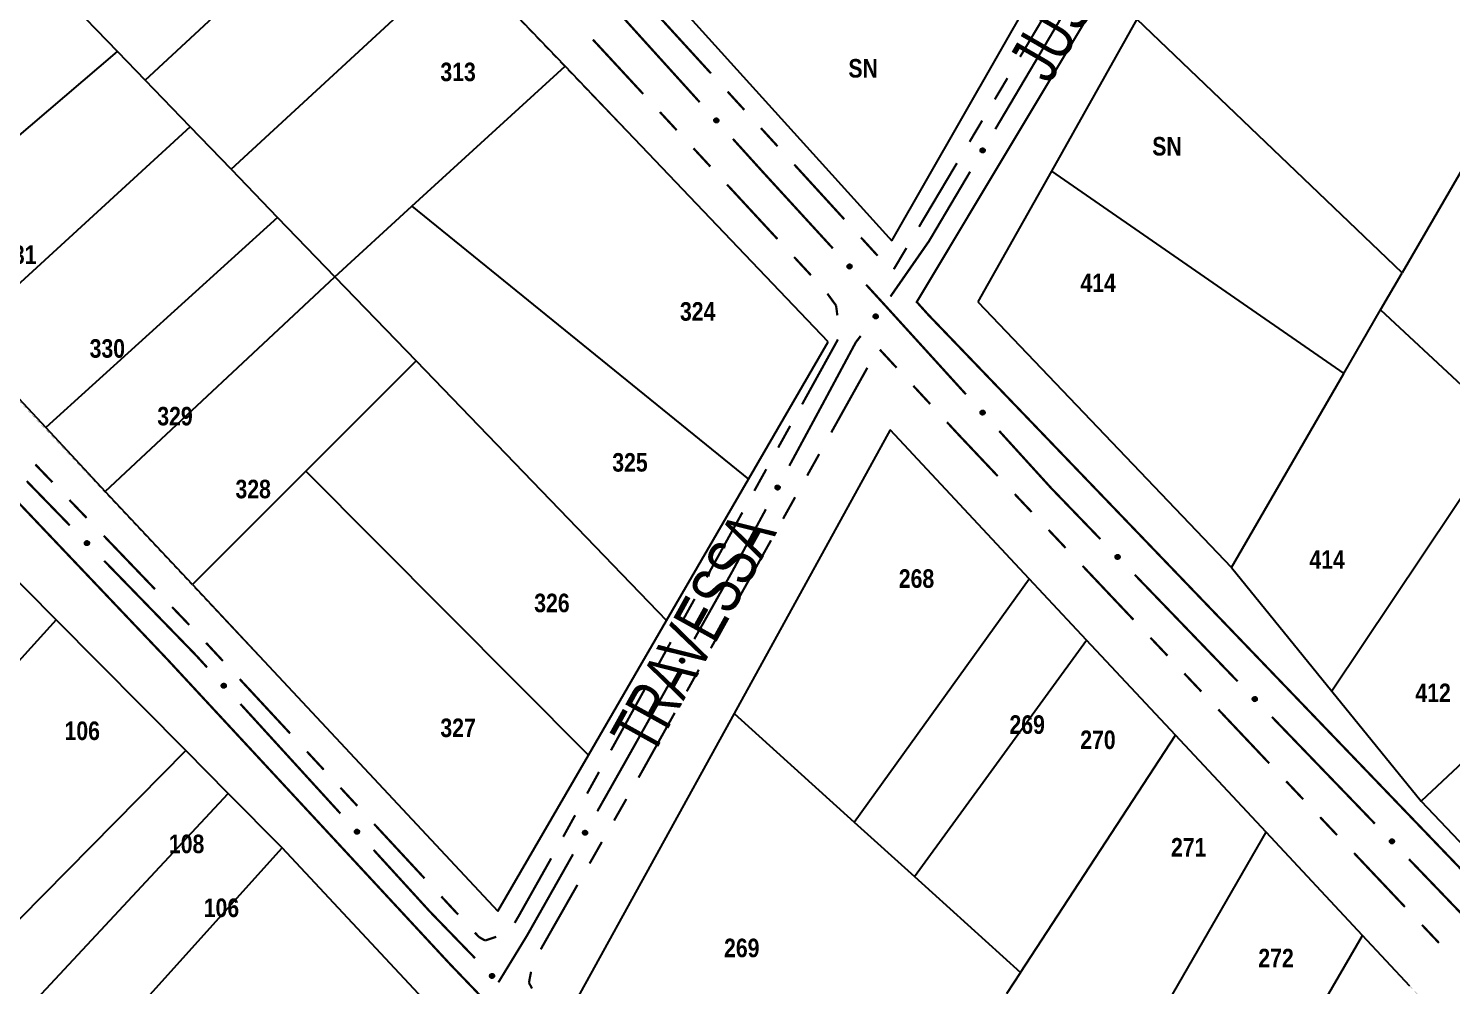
# Model space of a CAD drawing. Extents: x 201549 to 203722, y 4857623 to 4859778.
# Drawn here: x 202361.1 to 202476.3, y 4858982.4 to 4859059.8 of the extents above; entities that cross this region are included whole.
import ezdxf
from ezdxf.enums import TextEntityAlignment as Align

# ---------------------------------------------------------------- set-up
doc = ezdxf.new("R2010")
doc.units = 0
doc.header["$LTSCALE"] = 1.5
doc.header["$MEASUREMENT"] = 0
for name, color, linetype in [('CD-MALHA-LOTES', 40, 'CONTINUOUS'), ('RU-QUADRAS', 6, 'CONTINUOUS'), ('SV-EIXO-RUA-N-PAV', 6, 'CONTINUOUS'), ('SV-RUA-NAO-PAV-S-GUIA-C-GUIA', 7, 'CONTINUOUS'), ('SV-TXT-RUA-N-PAV-S-GUIA-C-GUIA', 7, 'CONTINUOUS'), ('Th_NmrPort', 1, 'CONTINUOUS')]:
    doc.layers.add(name, color=color, linetype=linetype)
doc.styles.add('ARIAL', font='ARIAL.TTF')
doc.styles.get("Standard").update_dxf_attribs({"font": 'swisscbo.ttf'})

msp = doc.modelspace()

# ---------------------------------------------------------------- linework, layer by layer
at = {"layer": 'CD-MALHA-LOTES', "linetype": 'Continuous'}
for p, q in [((202370.52, 4859055.65), (202389.11, 4859072.9)), ((202407.82, 4859068.25), (202430.97, 4859042.65)), ((202377.48, 4859048.44), (202396.09, 4859065.59)), ((202404.52, 4859056.77), (202396.09, 4859065.59)), ((202430.97, 4859042.65), (202444.06, 4859065.48)), ((202363.54, 4859062.88), (202368.28, 4859057.96)), ((202450.83, 4859060.59), (202443.9, 4859048.28)), ((202472.3, 4859040.05), (202450.83, 4859060.59)), ((202483.6, 4859059.55), (202472.3, 4859040.05)), ((202349.23, 4859041.7), (202368.28, 4859057.96)), ((202368.28, 4859057.96), (202370.52, 4859055.65)), ((202392.13, 4859045.44), (202404.52, 4859056.77)), ((202425.84, 4859034.45), (202404.52, 4859056.77)), ((202374.17, 4859051.86), (202370.52, 4859055.65)), ((202374.17, 4859051.86), (202355.62, 4859034.86)), ((202377.48, 4859048.44), (202374.17, 4859051.86)), ((202377.48, 4859048.44), (202381.25, 4859044.54)), ((202443.9, 4859048.28), (202437.96, 4859037.71)), ((202443.9, 4859048.28), (202467.59, 4859031.91)), ((202381.25, 4859044.54), (202362.48, 4859027.53)), ((202381.25, 4859044.54), (202385.89, 4859039.73)), ((202385.89, 4859039.73), (202392.13, 4859045.44)), ((202392.13, 4859045.44), (202419.39, 4859023.34)), ((202470.56, 4859037.05), (202472.3, 4859040.05)), ((202367.3, 4859022.36), (202385.89, 4859039.73)), ((202385.89, 4859039.73), (202392.46, 4859032.92)), ((202437.96, 4859037.71), (202458.48, 4859016.19)), ((202467.59, 4859031.91), (202470.56, 4859037.05)), ((202470.56, 4859037.05), (202477.1, 4859030.95)), ((202355.62, 4859034.86), (202362.48, 4859027.53)), ((202419.39, 4859023.34), (202425.84, 4859034.45)), ((202392.46, 4859032.92), (202383.53, 4859024)), ((202392.46, 4859032.92), (202412.75, 4859011.9)), ((202458.48, 4859016.19), (202467.59, 4859031.91)), ((202362.48, 4859027.53), (202367.3, 4859022.36)), ((202430.84, 4859027.34), (202418.21, 4859004.38)), ((202442.11, 4859015.28), (202430.84, 4859027.34)), ((202480.84, 4859027.47), (202466.62, 4859006.17)), ((202348.92, 4859026.47), (202363.32, 4859011.95)), ((202383.53, 4859024), (202374.35, 4859014.82)), ((202406.43, 4859001.01), (202383.53, 4859024)), ((202412.75, 4859011.9), (202419.39, 4859023.34)), ((202374.35, 4859014.82), (202367.3, 4859022.36)), ((202458.48, 4859016.19), (202466.62, 4859006.17)), ((202493.73, 4859016.03), (202473.85, 4858997.27)), ((202374.35, 4859014.82), (202399.09, 4858988.36)), ((202427.93, 4858995.59), (202442.11, 4859015.28)), ((202446.74, 4859010.32), (202442.11, 4859015.28)), ((202363.32, 4859011.95), (202345.77, 4858992.62)), ((202373.81, 4859001.37), (202363.32, 4859011.95)), ((202406.43, 4859001.01), (202412.75, 4859011.9)), ((202432.82, 4858991.17), (202446.74, 4859010.32)), ((202453.95, 4859002.61), (202446.74, 4859010.32)), ((202466.62, 4859006.17), (202473.85, 4858997.27)), ((202418.21, 4859004.38), (202405.42, 4858981.16)), ((202418.21, 4859004.38), (202427.93, 4858995.59)), ((202441.4, 4858983.41), (202453.95, 4859002.61)), ((202461.29, 4858994.76), (202453.95, 4859002.61)), ((202373.81, 4859001.37), (202355.13, 4858982.44)), ((202377.26, 4858997.89), (202373.81, 4859001.37)), ((202399.09, 4858988.36), (202406.43, 4859001.01)), ((202358.96, 4858978.28), (202377.26, 4858997.89)), ((202381.61, 4858993.5), (202377.26, 4858997.89)), ((202473.85, 4858997.27), (202483.57, 4858986.99)), ((202427.93, 4858995.59), (202432.82, 4858991.17)), ((202449.57, 4858974.45), (202461.29, 4858994.76)), ((202469.09, 4858986.41), (202461.29, 4858994.76)), ((202363.47, 4858973.37), (202381.61, 4858993.5)), ((202393.04, 4858981.28), (202381.61, 4858993.5)), ((202432.82, 4858991.17), (202441.4, 4858983.41)), ((202458.22, 4858967.72), (202469.09, 4858986.41)), ((202472.93, 4858982.3), (202469.09, 4858986.41)), ((202441.4, 4858983.41), (202440.27, 4858981.68))]:
    msp.add_line(p, q, dxfattribs=at)
at = {"layer": 'RU-QUADRAS', "linetype": 'Continuous'}
for points in [[(202265.91, 4859218.13, 0.01, 0.01, 0), (202292.39, 4859262.27, 0.01, 0.01, 0), (202369.63, 4859180.15, 0.01, 0.01, 0), (202385.56, 4859161.94, 0.01, 0.01, 0.0060006504), (202456.87, 4859087.81, 0.01, 0.01, 0), (202430.97, 4859042.65, 0.01, 0.01, 0), (202353.28, 4859128.37, 0.01, 0.01, -0.0065186027)], [(202235.76, 4859163.26, 0.01, 0.01, 0), (202262.39, 4859206.94, 0.01, 0.01, 0.0046157096), (202425.84, 4859034.45, 0.01, 0.01, 0), (202399.09, 4858988.36, 0.01, 0.01, -0.0031617003), (202288.74, 4859106.89, 0.01, 0.01, 0)], [(202203.9, 4859110.57, 0.01, 0.01, 0), (202227.97, 4859155.4, 0.01, 0.01, 0), (202314.16, 4859063.99, 0.01, 0.01, 0), (202315.31, 4859065.1, 0.01, 0.01, 0), (202340.93, 4859035.3, 0.01, 0.01, 0), (202348.92, 4859026.47, 0.01, 0.01, 0), (202381.61, 4858993.5, 0.01, 0.01, 0), (202398.87, 4858975.05, 0.01, 0.01, 0.0176012615), (202366.79, 4858936.78, 0.01, 0.01, 0), (202318.59, 4858987.26, 0.01, 0.01, 0), (202273.34, 4859033.15, 0.01, 0.01, 0), (202275.98, 4859036.07, 0.01, 0.01, 0)], [(202468.8, 4859092.61, 0.01, 0.01, 0), (202500.11, 4859143.6, 0.01, 0.01, 0), (202600.33, 4859038.63, 0.01, 0.01, 0.0105492259), (202647.28, 4858987.91, 0.01, 0.01, 0), (202662.7, 4858970.25, 0.01, 0.01, 0), (202632.19, 4858914.85, 0.01, 0.01, 0.0042954678)], [(202437.96, 4859037.71, 0.01, 0.01, 0), (202462.67, 4859081.64, 0.01, 0.01, -0.0032017809), (202565.73, 4858971.96, 0.01, 0.01, 0), (202613.08, 4858922.42, 0.01, 0.01, 0), (202627.11, 4858907.06, 0.01, 0.01, 0), (202601.55, 4858862.13, 0.01, 0.01, 0), (202548.81, 4858918.26, 0.01, 0.01, 0), (202532.09, 4858937.1, 0.01, 0.01, -0.0181914684), (202505.27, 4858964.09, 0.01, 0.01, 0), (202473.85, 4858997.27, 0.01, 0.01, 0), (202458.48, 4859016.19, 0.01, 0.01, 0)], [(202405.42, 4858981.16, 0.01, 0.01, 0), (202430.84, 4859027.34, 0.01, 0.01, 0), (202476.98, 4858977.97, 0.01, 0.01, 0), (202596.42, 4858852.26, 0.01, 0.01, -0.0157830167), (202569.9, 4858806.68, 0.01, 0.01, 0), (202551.82, 4858826.86, 0.01, 0.01, -0.0050676156), (202474.07, 4858910.48, 0.01, 0.01, 0), (202443.68, 4858942.73, 0.01, 0.01, 0.0179470941)]]:
    msp.add_lwpolyline(points, format="xyseb", close=True, dxfattribs=at)
at = {"layer": 'SV-EIXO-RUA-N-PAV', "const_width": 0.18}
for points in [[(202407.376459, 4859062.759625), (202415.427418, 4859053.861196)], [(202444.108163, 4859059.696869), (202445.468178, 4859062.008894)], [(202439.360904, 4859051.679277), (202443.946332, 4859059.423555)], [(202443.946332, 4859059.423555), (202444.108163, 4859059.696869)], [(202418.111072, 4859050.895053), (202420.123812, 4859048.670446)], [(202420.123812, 4859048.670446), (202420.515469, 4859048.237561)], [(202420.515469, 4859048.237561), (202426.202525, 4859042.0335)], [(202433.997009, 4859042.620253), (202437.322936, 4859048.237375)], [(202430.872103, 4859038.128201), (202433.727426, 4859042.232727)], [(202433.727426, 4859042.232727), (202433.997009, 4859042.620253)], [(202428.905423, 4859039.084884), (202430.256872, 4859037.610576)], [(202430.256872, 4859037.610576), (202430.401932, 4859037.452329)], [(202430.401932, 4859037.452329), (202436.984256, 4859030.211773)], [(202425.382037, 4859029.425382), (202427.899418, 4859034.113802)], [(202427.899418, 4859034.113802), (202428.066052, 4859034.424144)], [(202428.066052, 4859034.424144), (202428.461685, 4859034.937035)], [(202422.684088, 4859024.428754), (202425.059676, 4859028.828366)], [(202425.059676, 4859028.828366), (202425.382037, 4859029.425382)], [(202439.674947, 4859027.252013), (202443.710983, 4859022.812372)], [(202364.419997, 4859019.603399), (202360.934605, 4859023.188373)], [(202443.710983, 4859022.812372), (202443.883471, 4859022.622636)], [(202443.883471, 4859022.622636), (202447.871635, 4859018.489448)], [(202418.028283, 4859015.80616), (202420.783617, 4859020.909065)], [(202374.656253, 4859009.074679), (202367.208311, 4859016.735419)], [(202414.990094, 4859010.400747), (202417.92993, 4859015.631174)], [(202417.92993, 4859015.631174), (202418.028283, 4859015.80616)], [(202450.649112, 4859015.610972), (202458.981542, 4859006.975544)], [(202374.868924, 4859008.841646), (202374.656253, 4859009.074679)], [(202375.543023, 4859008.103005), (202374.868924, 4859008.841646)], [(202409.437068, 4859000.521044), (202413.030204, 4859006.913796)], [(202386.328612, 4858996.284753), (202378.23942, 4859005.148442)], [(202461.759019, 4859004.097068), (202468.008341, 4858997.620498)], [(202407.138964, 4858996.459465), (202409.108771, 4858999.940825)], [(202409.108771, 4858999.940825), (202409.437068, 4859000.521044)], [(202468.008341, 4858997.620498), (202468.599627, 4858997.007711)], [(202468.599627, 4858997.007711), (202470.088741, 4858995.459033)], [(202393.582024, 4858988.336866), (202389.025009, 4858993.33019)], [(202401.459807, 4858986.422344), (202405.169158, 4858992.978106)], [(202472.861176, 4858992.5757), (202481.17848, 4858983.925703)], [(202393.748908, 4858988.164598), (202393.582024, 4858988.336866)], [(202397.227884, 4858984.573397), (202393.748908, 4858988.164598)], [(202399.128985, 4858982.61097), (202401.21586, 4858986.02344)], [(202401.21586, 4858986.02344), (202401.459807, 4858986.422344)]]:
    msp.add_lwpolyline(points, dxfattribs=at)
at = {"layer": 'SV-EIXO-RUA-N-PAV'}
for points in [[(202416.754477, 4859052.558523), (202416.803354, 4859052.556773), (202416.845003, 4859052.545274), (202416.876981, 4859052.525686), (202416.900725, 4859052.501007), (202416.922172, 4859052.473024), (202416.937572, 4859052.440041), (202416.946554, 4859052.399647), (202416.945143, 4859052.350604), (202416.930559, 4859052.308712), (202416.913032, 4859052.276334), (202416.888724, 4859052.250094), (202416.861191, 4859052.229714), (202416.826401, 4859052.214851), (202416.785376, 4859052.206148), (202416.736096, 4859052.208761), (202416.695342, 4859052.220314), (202416.664909, 4859052.240073), (202416.638683, 4859052.264677), (202416.617129, 4859052.293508), (202416.6022, 4859052.325973), (202416.593511, 4859052.367294), (202416.596735, 4859052.415899), (202416.607793, 4859052.456678), (202416.62712, 4859052.48738), (202416.651925, 4859052.512654), (202416.67973, 4859052.534507), (202416.712241, 4859052.551367), (202416.754477, 4859052.558523)], [(202438.173995, 4859049.890778), (202438.161186, 4859049.937979), (202438.15983, 4859049.981165), (202438.169067, 4859050.017511), (202438.185603, 4859050.0475), (202438.205976, 4859050.076275), (202438.232917, 4859050.100754), (202438.268837, 4859050.1213), (202438.316096, 4859050.134481), (202438.360428, 4859050.132962), (202438.396545, 4859050.125813), (202438.428808, 4859050.110371), (202438.45643, 4859050.090111), (202438.480932, 4859050.061285), (202438.501398, 4859050.024681), (202438.513502, 4859049.976839), (202438.514541, 4859049.934491), (202438.504684, 4859049.899571), (202438.488954, 4859049.867233), (202438.467802, 4859049.838106), (202438.441218, 4859049.814229), (202438.404326, 4859049.793689), (202438.356948, 4859049.782369), (202438.314723, 4859049.78085), (202438.279673, 4859049.790214), (202438.248186, 4859049.806418), (202438.219076, 4859049.826501), (202438.193342, 4859049.852558), (202438.173995, 4859049.890778)], [(202427.538032, 4859040.739491), (202427.586919, 4859040.738059), (202427.628643, 4859040.726832), (202427.660747, 4859040.707451), (202427.684651, 4859040.682928), (202427.70628, 4859040.655085), (202427.721894, 4859040.622202), (202427.731139, 4859040.581868), (202427.730047, 4859040.532817), (202427.715736, 4859040.490831), (202427.69842, 4859040.45834), (202427.674284, 4859040.431942), (202427.646884, 4859040.411383), (202427.612191, 4859040.396294), (202427.571224, 4859040.387324), (202427.521928, 4859040.389616), (202427.481099, 4859040.400904), (202427.450538, 4859040.420465), (202427.424153, 4859040.444898), (202427.402412, 4859040.473588), (202427.387271, 4859040.505954), (202427.378314, 4859040.547218), (202427.381221, 4859040.595843), (202427.392014, 4859040.636694), (202427.411141, 4859040.667521), (202427.43578, 4859040.692956), (202427.463443, 4859040.714989), (202427.495844, 4859040.732061), (202427.538032, 4859040.739491)], [(202429.508324, 4859036.474105), (202429.501377, 4859036.522518), (202429.505306, 4859036.565547), (202429.518913, 4859036.600492), (202429.538988, 4859036.628236), (202429.562724, 4859036.654307), (202429.592453, 4859036.675313), (202429.630613, 4859036.691317), (202429.679129, 4859036.698627), (202429.722943, 4859036.691705), (202429.757916, 4859036.680198), (202429.788052, 4859036.66093), (202429.812992, 4859036.637448), (202429.83379, 4859036.605846), (202429.849632, 4859036.567016), (202429.855801, 4859036.518054), (202429.85166, 4859036.475896), (202429.837612, 4859036.442441), (202429.818049, 4859036.412267), (202429.793499, 4859036.385941), (202429.764197, 4859036.36549), (202429.725072, 4859036.349611), (202429.676666, 4859036.344162), (202429.634572, 4859036.347812), (202429.600928, 4859036.361387), (202429.571656, 4859036.381315), (202429.545217, 4859036.404803), (202429.522858, 4859036.433809), (202429.508324, 4859036.474105)], [(202438.314404, 4859028.912256), (202438.363285, 4859028.910622), (202438.404962, 4859028.899222), (202438.436986, 4859028.879709), (202438.460788, 4859028.855088), (202438.482303, 4859028.827155), (202438.49778, 4859028.794209), (202438.506858, 4859028.753836), (202438.505564, 4859028.70479), (202438.49108, 4859028.662864), (202438.473629, 4859028.630444), (202438.449384, 4859028.604146), (202438.421899, 4859028.583701), (202438.387144, 4859028.568756), (202438.346141, 4859028.559955), (202438.296855, 4859028.562451), (202438.256073, 4859028.573907), (202438.225593, 4859028.593594), (202438.199309, 4859028.618136), (202438.177687, 4859028.646915), (202438.16268, 4859028.679344), (202438.153894, 4859028.720644), (202438.157001, 4859028.769257), (202438.167963, 4859028.810063), (202438.187217, 4859028.840811), (202438.211961, 4859028.866144), (202438.239715, 4859028.888063), (202438.272186, 4859028.905), (202438.314404, 4859028.912256)], [(202421.568725, 4859022.594783), (202421.554063, 4859022.641442), (202421.551003, 4859022.684541), (202421.558797, 4859022.721223), (202421.574136, 4859022.751841), (202421.593357, 4859022.781398), (202421.61931, 4859022.806922), (202421.654391, 4859022.82887), (202421.701093, 4859022.843907), (202421.74545, 4859022.84414), (202421.781821, 4859022.838423), (202421.814669, 4859022.824267), (202421.843069, 4859022.805113), (202421.868691, 4859022.777278), (202421.890586, 4859022.74151), (202421.904569, 4859022.694183), (202421.90728, 4859022.651909), (202421.898809, 4859022.616627), (202421.884368, 4859022.583694), (202421.864383, 4859022.553754), (202421.838763, 4859022.528846), (202421.80271, 4859022.506866), (202421.755816, 4859022.493683), (202421.713684, 4859022.490498), (202421.678292, 4859022.498471), (202421.646189, 4859022.513418), (202421.616309, 4859022.532336), (202421.589566, 4859022.557357), (202421.568725, 4859022.594783)], [(202365.835384, 4859017.989656), (202365.786475, 4859017.989652), (202365.74444, 4859017.999649), (202365.71178, 4859018.018078), (202365.687167, 4859018.041889), (202365.664729, 4859018.069085), (202365.648157, 4859018.101495), (202365.637731, 4859018.141541), (202365.637383, 4859018.190603), (202365.650454, 4859018.232991), (202365.666809, 4859018.265976), (202365.69016, 4859018.293072), (202365.716944, 4859018.314426), (202365.751179, 4859018.330527), (202365.791865, 4859018.340696), (202365.841207, 4859018.339853), (202365.88235, 4859018.329769), (202365.913472, 4859018.311113), (202365.940563, 4859018.287466), (202365.963137, 4859018.259427), (202365.979222, 4859018.227518), (202365.989386, 4859018.186536), (202365.987909, 4859018.137846), (202365.97832, 4859018.096696), (202365.960106, 4859018.065321), (202365.936224, 4859018.039173), (202365.909221, 4859018.016337), (202365.877335, 4859017.998322), (202365.835384, 4859017.989656)], [(202449.239822, 4859017.230042), (202449.28873, 4859017.229861), (202449.330727, 4859017.219705), (202449.363317, 4859017.201153), (202449.387841, 4859017.177249), (202449.410176, 4859017.149969), (202449.426626, 4859017.117497), (202449.4369, 4859017.077412), (202449.437064, 4859017.028349), (202449.423832, 4859016.986011), (202449.407353, 4859016.953087), (202449.3839, 4859016.92608), (202449.357036, 4859016.904827), (202449.32274, 4859016.888855), (202449.282016, 4859016.87884), (202449.232678, 4859016.879869), (202449.191573, 4859016.890108), (202449.160522, 4859016.908881), (202449.13352, 4859016.93263), (202449.111052, 4859016.960755), (202449.095088, 4859016.992723), (202449.085078, 4859017.033744), (202449.086739, 4859017.082427), (202449.096484, 4859017.123541), (202449.114815, 4859017.154847), (202449.138795, 4859017.180905), (202449.165885, 4859017.203639), (202449.197838, 4859017.221534), (202449.239822, 4859017.230042)], [(202413.843788, 4859008.585956), (202413.82992, 4859008.632857), (202413.827591, 4859008.676002), (202413.836006, 4859008.712546), (202413.851862, 4859008.7429), (202413.871582, 4859008.772127), (202413.897964, 4859008.797207), (202413.933412, 4859008.818557), (202413.980362, 4859008.832799), (202414.024717, 4859008.83228), (202414.060985, 4859008.825947), (202414.093589, 4859008.811235), (202414.12166, 4859008.791603), (202414.146806, 4859008.763337), (202414.168091, 4859008.727203), (202414.18127, 4859008.679646), (202414.183263, 4859008.637332), (202414.174196, 4859008.602199), (202414.159198, 4859008.569515), (202414.138708, 4859008.539918), (202414.112669, 4859008.515448), (202414.076249, 4859008.494083), (202414.029138, 4859008.481697), (202413.986958, 4859008.479228), (202413.951706, 4859008.487799), (202413.919861, 4859008.503289), (202413.890307, 4859008.522711), (202413.863991, 4859008.548182), (202413.843788, 4859008.585956)], [(202376.906767, 4859006.44539), (202376.857882, 4859006.44693), (202376.816184, 4859006.458249), (202376.784122, 4859006.4777), (202376.760272, 4859006.502276), (202376.738704, 4859006.530167), (202376.723163, 4859006.563083), (202376.714007, 4859006.603438), (202376.715207, 4859006.652487), (202376.72961, 4859006.694441), (202376.746998, 4859006.726894), (202376.771192, 4859006.753239), (202376.798638, 4859006.773737), (202376.833364, 4859006.788749), (202376.87435, 4859006.797629), (202376.923641, 4859006.795229), (202376.964445, 4859006.783851), (202376.994962, 4859006.764223), (202377.021294, 4859006.739732), (202377.042972, 4859006.710994), (202377.058041, 4859006.678594), (202377.066907, 4859006.637311), (202377.063893, 4859006.588692), (202377.05301, 4859006.547866), (202377.033815, 4859006.517081), (202377.00912, 4859006.4917), (202376.981409, 4859006.469728), (202376.948971, 4859006.452728), (202376.906767, 4859006.44539)], [(202460.349729, 4859005.716138), (202460.398637, 4859005.715958), (202460.440634, 4859005.705802), (202460.473224, 4859005.687249), (202460.497748, 4859005.663346), (202460.520083, 4859005.636066), (202460.536533, 4859005.603594), (202460.546807, 4859005.563509), (202460.546971, 4859005.514446), (202460.533739, 4859005.472108), (202460.51726, 4859005.439184), (202460.493807, 4859005.412177), (202460.466942, 4859005.390924), (202460.432647, 4859005.374952), (202460.391923, 4859005.364936), (202460.342585, 4859005.365966), (202460.30148, 4859005.376205), (202460.270429, 4859005.394977), (202460.243427, 4859005.418727), (202460.220959, 4859005.446851), (202460.204995, 4859005.47882), (202460.194985, 4859005.51984), (202460.196646, 4859005.568524), (202460.20639, 4859005.609637), (202460.224722, 4859005.640944), (202460.248702, 4859005.667001), (202460.275791, 4859005.689735), (202460.307745, 4859005.70763), (202460.349729, 4859005.716138)], [(202387.692355, 4858994.627138), (202387.643471, 4858994.628678), (202387.601773, 4858994.639997), (202387.569711, 4858994.659448), (202387.545861, 4858994.684024), (202387.524293, 4858994.711915), (202387.508752, 4858994.744832), (202387.499596, 4858994.785187), (202387.500796, 4858994.834235), (202387.515199, 4858994.876189), (202387.532587, 4858994.908642), (202387.556781, 4858994.934987), (202387.584227, 4858994.955485), (202387.618953, 4858994.970498), (202387.659939, 4858994.979377), (202387.70923, 4858994.976977), (202387.750034, 4858994.965599), (202387.780551, 4858994.945971), (202387.806883, 4858994.92148), (202387.828561, 4858994.892742), (202387.84363, 4858994.860342), (202387.852496, 4858994.819059), (202387.849482, 4858994.770441), (202387.838599, 4858994.729614), (202387.819404, 4858994.698829), (202387.794709, 4858994.673448), (202387.766998, 4858994.651476), (202387.73456, 4858994.634476), (202387.692355, 4858994.627138)], [(202405.987498, 4858994.647944), (202405.973763, 4858994.694884), (202405.971557, 4858994.738036), (202405.980076, 4858994.774556), (202405.996018, 4858994.804865), (202406.015821, 4858994.834035), (202406.042275, 4858994.85904), (202406.077783, 4858994.880289), (202406.124774, 4858994.894398), (202406.169127, 4858994.893752), (202406.205377, 4858994.887316), (202406.237939, 4858994.872512), (202406.265954, 4858994.8528), (202406.291019, 4858994.824462), (202406.312202, 4858994.788268), (202406.325245, 4858994.740673), (202406.327117, 4858994.698354), (202406.31795, 4858994.663247), (202406.302859, 4858994.630606), (202406.282286, 4858994.601068), (202406.256177, 4858994.576672), (202406.219696, 4858994.55541), (202406.17255, 4858994.543159), (202406.130363, 4858994.540809), (202406.095136, 4858994.549481), (202406.063335, 4858994.565061), (202406.033836, 4858994.584567), (202406.007593, 4858994.610113), (202405.987498, 4858994.647944)], [(202471.454722, 4858994.197234), (202471.503629, 4858994.196968), (202471.545609, 4858994.186738), (202471.578166, 4858994.168129), (202471.602648, 4858994.144183), (202471.624935, 4858994.116863), (202471.641328, 4858994.084362), (202471.651532, 4858994.04426), (202471.65161, 4858993.995197), (202471.638304, 4858993.952882), (202471.621768, 4858993.919987), (202471.598268, 4858993.893021), (202471.571366, 4858993.871815), (202471.537042, 4858993.855903), (202471.496301, 4858993.845959), (202471.446965, 4858993.847074), (202471.405878, 4858993.857385), (202471.37486, 4858993.876212), (202471.347899, 4858993.900009), (202471.32548, 4858993.928173), (202471.309572, 4858993.960169), (202471.299634, 4858994.001207), (202471.301381, 4858994.049888), (202471.311197, 4858994.090984), (202471.329583, 4858994.122259), (202471.353609, 4858994.148274), (202471.380738, 4858994.170961), (202471.412723, 4858994.1888), (202471.454722, 4858994.197234)], [(202398.640382, 4858982.957126), (202398.591474, 4858982.957209), (202398.549457, 4858982.967282), (202398.51683, 4858982.98577), (202398.492259, 4858983.009625), (202398.46987, 4858983.03686), (202398.453356, 4858983.0693), (202398.443002, 4858983.109364), (202398.442741, 4858983.158427), (202398.455888, 4858983.200791), (202398.472302, 4858983.233748), (202398.495701, 4858983.260801), (202398.522524, 4858983.282108), (202398.556788, 4858983.298148), (202398.597492, 4858983.308244), (202398.646832, 4858983.307312), (202398.687957, 4858983.297155), (202398.719045, 4858983.278444), (202398.746094, 4858983.254748), (202398.768618, 4858983.226668), (202398.784645, 4858983.194731), (202398.794737, 4858983.15373), (202398.793172, 4858983.105044), (202398.783509, 4858983.063911), (202398.76524, 4858983.032568), (202398.741311, 4858983.006463), (202398.714267, 4858982.983675), (202398.682349, 4858982.965717), (202398.640382, 4858982.957126)]]:
    msp.add_lwpolyline(points, close=True, dxfattribs=at)
for points in [[(202416.593511, 4859052.367294), (202416.785376, 4859052.206148)], [(202416.596735, 4859052.415899), (202416.826401, 4859052.214851)], [(202416.598833, 4859052.389775), (202416.803467, 4859052.212414)], [(202416.6022, 4859052.325973), (202416.736096, 4859052.208761)], [(202416.602977, 4859052.434007), (202416.839845, 4859052.225086)], [(202416.603315, 4859052.344146), (202416.755187, 4859052.212895)], [(202416.607793, 4859052.456678), (202416.861191, 4859052.229714)], [(202416.613047, 4859052.306949), (202416.711052, 4859052.218967)], [(202416.617129, 4859052.293508), (202416.695342, 4859052.220314)], [(202416.619215, 4859052.46894), (202416.872561, 4859052.241805)], [(202416.62712, 4859052.48738), (202416.888724, 4859052.250094)], [(202416.640945, 4859052.497801), (202416.897761, 4859052.262765)], [(202416.651925, 4859052.512654), (202416.913032, 4859052.276334)], [(202416.669181, 4859052.521507), (202416.91978, 4859052.297408)], [(202416.67973, 4859052.534507), (202416.930559, 4859052.308712)], [(202416.699054, 4859052.539335), (202416.935102, 4859052.333353)], [(202416.712241, 4859052.551367), (202416.945143, 4859052.350604)], [(202416.732589, 4859052.553115), (202416.942089, 4859052.376477)], [(202416.754477, 4859052.558523), (202416.946554, 4859052.399647)], [(202416.781061, 4859052.556488), (202416.936789, 4859052.425045)], [(202416.803354, 4859052.556773), (202416.937572, 4859052.440041)], [(202416.827124, 4859052.550321), (202416.923201, 4859052.462435)], [(202416.845003, 4859052.545274), (202416.922172, 4859052.473024)], [(202438.15983, 4859049.981165), (202438.205976, 4859050.076275)], [(202438.160307, 4859049.962594), (202438.215785, 4859050.080394)], [(202438.161186, 4859049.937979), (202438.232917, 4859050.100754)], [(202438.168063, 4859049.916772), (202438.247472, 4859050.104449)], [(202438.173995, 4859049.890778), (202438.268837, 4859050.1213)], [(202438.185644, 4859049.871475), (202438.29229, 4859050.123899)], [(202438.193342, 4859049.852558), (202438.316096, 4859050.134481)], [(202438.20874, 4859049.843527), (202438.335547, 4859050.130002)], [(202438.219076, 4859049.826501), (202438.360428, 4859050.132962)], [(202438.234618, 4859049.820276), (202438.374417, 4859050.126016)], [(202438.248186, 4859049.806418), (202438.396545, 4859050.125813)], [(202438.265624, 4859049.800331), (202438.414029, 4859050.115248)], [(202438.279673, 4859049.790214), (202438.428808, 4859050.110371)], [(202438.299628, 4859049.788127), (202438.441513, 4859050.097388)], [(202438.314723, 4859049.78085), (202438.45643, 4859050.090111)], [(202438.337803, 4859049.782967), (202438.467174, 4859050.071094)], [(202438.356948, 4859049.782369), (202438.480932, 4859050.061285)], [(202438.381277, 4859049.792112), (202438.490055, 4859050.040103)], [(202438.404326, 4859049.793689), (202438.501398, 4859050.024681)], [(202438.42353, 4859049.80991), (202438.503897, 4859049.993848)], [(202438.441218, 4859049.814229), (202438.513502, 4859049.976839)], [(202438.456175, 4859049.830226), (202438.511174, 4859049.949895)], [(202438.467802, 4859049.838106), (202438.514541, 4859049.934491)], [(202427.378314, 4859040.547218), (202427.571224, 4859040.387324)], [(202427.381221, 4859040.595843), (202427.612191, 4859040.396294)], [(202427.38349, 4859040.569734), (202427.589273, 4859040.393708)], [(202427.387271, 4859040.505954), (202427.521928, 4859040.389616)], [(202427.387346, 4859040.613992), (202427.625568, 4859040.406616)], [(202427.388268, 4859040.524135), (202427.540992, 4859040.393875)], [(202427.392014, 4859040.636694), (202427.646884, 4859040.411383)], [(202427.398243, 4859040.487001), (202427.496817, 4859040.399659)], [(202427.402412, 4859040.473588), (202427.481099, 4859040.400904)], [(202427.403356, 4859040.649029), (202427.658175, 4859040.423548)], [(202427.411141, 4859040.667521), (202427.674284, 4859040.431942)], [(202427.424898, 4859040.678032), (202427.683237, 4859040.444671)], [(202427.43578, 4859040.692956), (202427.69842, 4859040.45834)], [(202427.452979, 4859040.701921), (202427.705031, 4859040.479457)], [(202427.463443, 4859040.714989), (202427.715736, 4859040.490831)], [(202427.482735, 4859040.719943), (202427.720119, 4859040.515501)], [(202427.495844, 4859040.732061), (202427.730047, 4859040.532817)], [(202427.51618, 4859040.733941), (202427.726825, 4859040.558669)], [(202427.538032, 4859040.739491), (202427.731139, 4859040.581868)], [(202427.564629, 4859040.737629), (202427.721209, 4859040.607202)], [(202427.586919, 4859040.738059), (202427.721894, 4859040.622202)], [(202427.610731, 4859040.731761), (202427.707378, 4859040.644503)], [(202427.628643, 4859040.726832), (202427.70628, 4859040.655085)], [(202429.501377, 4859036.522518), (202429.592453, 4859036.675313)], [(202429.503511, 4859036.547056), (202429.572962, 4859036.657198)], [(202429.505306, 4859036.565547), (202429.562724, 4859036.654307)], [(202429.505612, 4859036.50063), (202429.60735, 4859036.677202)], [(202429.508324, 4859036.474105), (202429.630613, 4859036.691317)], [(202429.517529, 4859036.453525), (202429.654208, 4859036.691033)], [(202429.522858, 4859036.433809), (202429.679129, 4859036.698627)], [(202429.537039, 4859036.422965), (202429.697887, 4859036.691806)], [(202429.545217, 4859036.404803), (202429.722943, 4859036.691705)], [(202429.559882, 4859036.396727), (202429.735979, 4859036.683102)], [(202429.571656, 4859036.381315), (202429.757916, 4859036.680198)], [(202429.58822, 4859036.373145), (202429.773979, 4859036.667576)], [(202429.600928, 4859036.361387), (202429.788052, 4859036.66093)], [(202429.620479, 4859036.356878), (202429.799076, 4859036.646494)], [(202429.634572, 4859036.347812), (202429.812992, 4859036.637448)], [(202429.657738, 4859036.347094), (202429.821333, 4859036.617262)], [(202429.676666, 4859036.344162), (202429.83379, 4859036.605846)], [(202429.702003, 4859036.350861), (202429.840257, 4859036.583708)], [(202429.725072, 4859036.349611), (202429.849632, 4859036.567016)], [(202429.746114, 4859036.363364), (202429.848346, 4859036.536109)], [(202429.764197, 4859036.36549), (202429.855801, 4859036.518054)], [(202429.780995, 4859036.37954), (202429.850199, 4859036.491596)], [(202429.793499, 4859036.385941), (202429.85166, 4859036.475896)], [(202438.153894, 4859028.720644), (202438.346141, 4859028.559955)], [(202438.157001, 4859028.769257), (202438.387144, 4859028.568756)], [(202438.159162, 4859028.743139), (202438.364216, 4859028.566264)], [(202438.16268, 4859028.679344), (202438.296855, 4859028.562451)], [(202438.163201, 4859028.78738), (202438.400564, 4859028.579022)], [(202438.163752, 4859028.69752), (202438.315936, 4859028.566631)], [(202438.167963, 4859028.810063), (202438.421899, 4859028.583701)], [(202438.173573, 4859028.660346), (202438.271786, 4859028.572597)], [(202438.177687, 4859028.646915), (202438.256073, 4859028.573907)], [(202438.179356, 4859028.822351), (202438.43324, 4859028.595819)], [(202438.187217, 4859028.840811), (202438.449384, 4859028.604146)], [(202438.201018, 4859028.851265), (202438.45839, 4859028.616839)], [(202438.211961, 4859028.866144), (202438.473629, 4859028.630444)], [(202438.229196, 4859028.875038), (202438.480328, 4859028.651535)], [(202438.239715, 4859028.888063), (202438.49108, 4859028.662864)], [(202438.259027, 4859028.892936), (202438.495564, 4859028.687515)], [(202438.272186, 4859028.905), (202438.505564, 4859028.70479)], [(202438.29253, 4859028.906796), (202438.502448, 4859028.730656)], [(202438.314404, 4859028.912256), (202438.506858, 4859028.753836)], [(202438.340994, 4859028.910284), (202438.497033, 4859028.779211)], [(202438.363285, 4859028.910622), (202438.49778, 4859028.794209)], [(202438.387071, 4859028.904226), (202438.483357, 4859028.816569)], [(202438.404962, 4859028.899222), (202438.482303, 4859028.827155)], [(202421.551003, 4859022.684541), (202421.593357, 4859022.781398)], [(202421.552212, 4859022.666003), (202421.602996, 4859022.785902)], [(202421.554063, 4859022.641442), (202421.61931, 4859022.806922)], [(202421.561771, 4859022.620523), (202421.633707, 4859022.811189)], [(202421.568725, 4859022.594783), (202421.654391, 4859022.82887)], [(202421.581127, 4859022.575956), (202421.677722, 4859022.832394)], [(202421.589566, 4859022.557357), (202421.701093, 4859022.843907)], [(202421.605309, 4859022.548942), (202421.720705, 4859022.8402)], [(202421.616309, 4859022.532336), (202421.74545, 4859022.84414)], [(202421.632085, 4859022.526731), (202421.759703, 4859022.837752)], [(202421.646189, 4859022.513418), (202421.781821, 4859022.838423)], [(202421.663854, 4859022.508026), (202421.799709, 4859022.828556)], [(202421.678292, 4859022.498471), (202421.814669, 4859022.824267)], [(202421.698314, 4859022.497173), (202421.827877, 4859022.811796)], [(202421.713684, 4859022.490498), (202421.843069, 4859022.805113)], [(202421.736662, 4859022.493524), (202421.854556, 4859022.786535)], [(202421.755816, 4859022.493683), (202421.868691, 4859022.777278)], [(202421.779741, 4859022.50438), (202421.878642, 4859022.756472)], [(202421.80271, 4859022.506866), (202421.890586, 4859022.74151)], [(202421.821259, 4859022.523832), (202421.8943, 4859022.7108)], [(202421.838763, 4859022.528846), (202421.904569, 4859022.694183)], [(202421.853076, 4859022.545421), (202421.903307, 4859022.667168)], [(202421.864383, 4859022.553754), (202421.90728, 4859022.651909)], [(202365.877335, 4859017.998322), (202365.637383, 4859018.190603)], [(202365.835384, 4859017.989656), (202365.637731, 4859018.141541)], [(202365.857063, 4859017.995845), (202365.641362, 4859018.164856)], [(202365.890082, 4859018.010819), (202365.646798, 4859018.208203)], [(202365.786475, 4859017.989652), (202365.648157, 4859018.101495)], [(202365.808743, 4859017.990736), (202365.648401, 4859018.116509)], [(202365.909221, 4859018.016337), (202365.650454, 4859018.232991)], [(202365.919297, 4859018.029707), (202365.660821, 4859018.244674)], [(202365.762488, 4859017.995247), (202365.663321, 4859018.079631)], [(202365.74444, 4859017.999649), (202365.664729, 4859018.069085)], [(202365.936224, 4859018.039173), (202365.666809, 4859018.265976)], [(202365.946664, 4859018.054411), (202365.681584, 4859018.280085)], [(202365.960106, 4859018.065321), (202365.69016, 4859018.293072)], [(202365.967345, 4859018.084033), (202365.706015, 4859018.301935)], [(202365.97832, 4859018.096696), (202365.716944, 4859018.314426)], [(202365.982319, 4859018.119526), (202365.738111, 4859018.319817)], [(202365.987909, 4859018.137846), (202365.751179, 4859018.330527)], [(202365.984874, 4859018.163878), (202365.774011, 4859018.333786)], [(202365.989386, 4859018.186536), (202365.791865, 4859018.340696)], [(202365.978759, 4859018.209317), (202365.822277, 4859018.335036)], [(202365.979222, 4859018.227518), (202365.841207, 4859018.339853)], [(202365.967698, 4859018.246141), (202365.866602, 4859018.330552)], [(202365.963137, 4859018.259427), (202365.88235, 4859018.329769)], [(202449.085078, 4859017.033744), (202449.282016, 4859016.87884)], [(202449.086739, 4859017.082427), (202449.32274, 4859016.888855)], [(202449.089676, 4859017.056385), (202449.299896, 4859016.885683)], [(202449.092398, 4859017.100727), (202449.335849, 4859016.899516)], [(202449.095088, 4859016.992723), (202449.232678, 4859016.879869)], [(202449.095619, 4859017.010923), (202449.251626, 4859016.884615)], [(202449.096484, 4859017.123541), (202449.357036, 4859016.904827)], [(202449.106541, 4859016.974057), (202449.207319, 4859016.889266)], [(202449.107506, 4859017.136163), (202449.368012, 4859016.917277)], [(202449.111052, 4859016.960755), (202449.191573, 4859016.890108)], [(202449.114815, 4859017.154847), (202449.3839, 4859016.92608)], [(202449.128299, 4859017.165707), (202449.392526, 4859016.939035)], [(202449.138795, 4859017.180905), (202449.407353, 4859016.953087)], [(202449.155758, 4859017.190307), (202449.413422, 4859016.974367)], [(202449.165885, 4859017.203639), (202449.423832, 4859016.986011)], [(202449.185044, 4859017.209084), (202449.427582, 4859017.010785)], [(202449.197838, 4859017.221534), (202449.437064, 4859017.028349)], [(202449.21812, 4859017.223934), (202449.433181, 4859017.054111)], [(202449.239822, 4859017.230042), (202449.4369, 4859017.077412)], [(202449.266459, 4859017.228861), (202449.426325, 4859017.102484)], [(202449.28873, 4859017.229861), (202449.426626, 4859017.117497)], [(202449.312696, 4859017.224175), (202449.411544, 4859017.139419)], [(202449.330727, 4859017.219705), (202449.410176, 4859017.149969)], [(202413.82992, 4859008.632857), (202413.897964, 4859008.797207)], [(202413.837272, 4859008.61181), (202413.912431, 4859008.801228)], [(202413.843788, 4859008.585956), (202413.933412, 4859008.818557)], [(202413.855869, 4859008.566921), (202413.9568, 4859008.821684)], [(202413.863991, 4859008.548182), (202413.980362, 4859008.832799)], [(202413.87959, 4859008.539501), (202413.999909, 4859008.82876)], [(202413.890307, 4859008.522711), (202414.024717, 4859008.83228)], [(202413.905985, 4859008.516839), (202414.038859, 4859008.825651)], [(202413.919861, 4859008.503289), (202414.060985, 4859008.825947)], [(202413.937433, 4859008.497598), (202414.078703, 4859008.815778)], [(202413.951706, 4859008.487799), (202414.093589, 4859008.811235)], [(202413.971703, 4859008.486162), (202414.106583, 4859008.798543)], [(202413.986958, 4859008.479228), (202414.12166, 4859008.791603)], [(202413.827591, 4859008.676002), (202413.871582, 4859008.772127)], [(202413.828486, 4859008.657446), (202413.881295, 4859008.776466)], [(202414.009984, 4859008.481864), (202414.13283, 4859008.772833)], [(202414.029138, 4859008.481697), (202414.146806, 4859008.763337)], [(202414.053241, 4859008.491987), (202414.156403, 4859008.742365)], [(202414.076249, 4859008.494083), (202414.168091, 4859008.727203)], [(202414.095083, 4859008.510732), (202414.171284, 4859008.696434)], [(202414.112669, 4859008.515448), (202414.18127, 4859008.679646)], [(202414.127261, 4859008.531778), (202414.179549, 4859008.652656)], [(202414.138708, 4859008.539918), (202414.183263, 4859008.637332)], [(202376.906767, 4859006.44539), (202376.714007, 4859006.603438)], [(202376.948971, 4859006.452728), (202376.715207, 4859006.652487)], [(202376.92863, 4859006.450892), (202376.718372, 4859006.626627)], [(202376.857882, 4859006.44693), (202376.723163, 4859006.563083)], [(202376.880173, 4859006.447311), (202376.723881, 4859006.578082)], [(202376.962106, 4859006.464817), (202376.725173, 4859006.669781)], [(202376.981409, 4859006.469728), (202376.72961, 4859006.694441)], [(202376.834084, 4859006.45328), (202376.73763, 4859006.540751)], [(202376.816184, 4859006.458249), (202376.738704, 4859006.530167)], [(202376.991902, 4859006.482773), (202376.74034, 4859006.705791)], [(202377.00912, 4859006.4917), (202376.746998, 4859006.726894)], [(202377.020035, 4859006.5066), (202376.762211, 4859006.740529)], [(202377.033815, 4859006.517081), (202376.771192, 4859006.753239)], [(202377.041641, 4859006.535555), (202376.78732, 4859006.761597)], [(202377.05301, 4859006.547866), (202376.798638, 4859006.773737)], [(202377.057728, 4859006.570557), (202376.819964, 4859006.778457)], [(202377.063893, 4859006.588692), (202376.833364, 4859006.788749)], [(202377.061682, 4859006.614807), (202376.856287, 4859006.791286)], [(202377.066907, 4859006.637311), (202376.87435, 4859006.797629)], [(202377.057004, 4859006.660416), (202376.904568, 4859006.791012)], [(202377.058041, 4859006.678594), (202376.923641, 4859006.795229)], [(202377.047111, 4859006.697571), (202376.948729, 4859006.785131)], [(202377.042972, 4859006.710994), (202376.964445, 4859006.783851)], [(202460.194985, 4859005.51984), (202460.391923, 4859005.364936)], [(202460.196646, 4859005.568524), (202460.432647, 4859005.374952)], [(202460.199582, 4859005.542481), (202460.409803, 4859005.371779)], [(202460.202304, 4859005.586823), (202460.445756, 4859005.385613)], [(202460.204995, 4859005.47882), (202460.342585, 4859005.365966)], [(202460.205526, 4859005.497019), (202460.361533, 4859005.370711)], [(202460.20639, 4859005.609637), (202460.466942, 4859005.390924)], [(202460.216448, 4859005.460154), (202460.317225, 4859005.375363)], [(202460.217412, 4859005.622259), (202460.477918, 4859005.403374)], [(202460.220959, 4859005.446851), (202460.30148, 4859005.376205)], [(202460.224722, 4859005.640944), (202460.493807, 4859005.412177)], [(202460.238205, 4859005.651803), (202460.502432, 4859005.425131)], [(202460.248702, 4859005.667001), (202460.51726, 4859005.439184)], [(202460.265665, 4859005.676404), (202460.523329, 4859005.460464)], [(202460.275791, 4859005.689735), (202460.533739, 4859005.472108)], [(202460.294951, 4859005.695181), (202460.537489, 4859005.496881)], [(202460.307745, 4859005.70763), (202460.546971, 4859005.514446)], [(202460.328027, 4859005.710031), (202460.543088, 4859005.540207)], [(202460.349729, 4859005.716138), (202460.546807, 4859005.563509)], [(202460.376365, 4859005.714957), (202460.536232, 4859005.588581)], [(202460.398637, 4859005.715958), (202460.536533, 4859005.603594)], [(202460.422603, 4859005.710272), (202460.521451, 4859005.625515)], [(202460.440634, 4859005.705802), (202460.520083, 4859005.636066)], [(202387.843317, 4858994.752306), (202387.605553, 4858994.960205)], [(202387.849482, 4858994.770441), (202387.618953, 4858994.970498)], [(202387.847271, 4858994.796555), (202387.641876, 4858994.973034)], [(202387.852496, 4858994.819059), (202387.659939, 4858994.979377)], [(202387.842593, 4858994.842165), (202387.690157, 4858994.97276)], [(202387.84363, 4858994.860342), (202387.70923, 4858994.976977)], [(202387.8327, 4858994.87932), (202387.734318, 4858994.966879)], [(202387.828561, 4858994.892742), (202387.750034, 4858994.965599)], [(202387.692355, 4858994.627138), (202387.499596, 4858994.785187)], [(202387.73456, 4858994.634476), (202387.500796, 4858994.834235)], [(202387.714219, 4858994.63264), (202387.503961, 4858994.808376)], [(202387.643471, 4858994.628678), (202387.508752, 4858994.744832)], [(202387.665762, 4858994.629059), (202387.50947, 4858994.759831)], [(202387.747695, 4858994.646565), (202387.510762, 4858994.851529)], [(202387.766998, 4858994.651476), (202387.515199, 4858994.876189)], [(202387.619673, 4858994.635028), (202387.523219, 4858994.722499)], [(202387.601773, 4858994.639997), (202387.524293, 4858994.711915)], [(202387.777491, 4858994.664521), (202387.525929, 4858994.887539)], [(202387.794709, 4858994.673448), (202387.532587, 4858994.908642)], [(202387.805624, 4858994.688349), (202387.5478, 4858994.922277)], [(202387.819404, 4858994.698829), (202387.556781, 4858994.934987)], [(202387.82723, 4858994.717303), (202387.572909, 4858994.943345)], [(202387.838599, 4858994.729614), (202387.584227, 4858994.955485)], [(202405.971557, 4858994.738036), (202406.015821, 4858994.834035)], [(202405.972399, 4858994.719478), (202406.025547, 4858994.838347)], [(202405.973763, 4858994.694884), (202406.042275, 4858994.85904)], [(202405.981055, 4858994.673817), (202406.056753, 4858994.863021)], [(202405.987498, 4858994.647944), (202406.077783, 4858994.880289)], [(202405.999525, 4858994.628875), (202406.10118, 4858994.88335)], [(202406.007593, 4858994.610113), (202406.124774, 4858994.894398)], [(202406.023167, 4858994.601387), (202406.144309, 4858994.890303)], [(202406.033836, 4858994.584567), (202406.169127, 4858994.893752)], [(202406.049497, 4858994.57865), (202406.18325, 4858994.887083)], [(202406.063335, 4858994.565061), (202406.205377, 4858994.887316)], [(202406.08089, 4858994.55932), (202406.223066, 4858994.877097)], [(202406.095136, 4858994.549481), (202406.237939, 4858994.872512)], [(202406.115128, 4858994.547787), (202406.250897, 4858994.859782)], [(202406.130363, 4858994.540809), (202406.265954, 4858994.8528)], [(202406.153397, 4858994.543379), (202406.27707, 4858994.833998)], [(202406.17255, 4858994.543159), (202406.291019, 4858994.824462)], [(202406.196682, 4858994.553379), (202406.300556, 4858994.803463)], [(202406.219696, 4858994.55541), (202406.312202, 4858994.788268)], [(202406.238577, 4858994.572005), (202406.315307, 4858994.75749)], [(202406.256177, 4858994.576672), (202406.325245, 4858994.740673)], [(202406.270815, 4858994.59296), (202406.323447, 4858994.713689)], [(202406.282286, 4858994.601068), (202406.327117, 4858994.698354)], [(202471.299634, 4858994.001207), (202471.496301, 4858993.845959)], [(202471.301381, 4858994.049888), (202471.537042, 4858993.855903)], [(202471.304271, 4858994.02384), (202471.514193, 4858993.85277)], [(202471.307071, 4858994.068177), (202471.55017, 4858993.866541)], [(202471.309572, 4858993.960169), (202471.446965, 4858993.847074)], [(202471.310135, 4858993.978368), (202471.465921, 4858993.851787)], [(202471.311197, 4858994.090984), (202471.571366, 4858993.871815)], [(202471.320993, 4858993.941483), (202471.421622, 4858993.856516)], [(202471.322241, 4858994.103587), (202471.582363, 4858993.884245)], [(202471.32548, 4858993.928173), (202471.405878, 4858993.857385)], [(202471.329583, 4858994.122259), (202471.598268, 4858993.893021)], [(202471.343086, 4858994.133094), (202471.606915, 4858993.90596)], [(202471.353609, 4858994.148274), (202471.621768, 4858993.919987)], [(202471.370588, 4858994.157646), (202471.627873, 4858993.941256)], [(202471.380738, 4858994.170961), (202471.638304, 4858993.952882)], [(202471.399907, 4858994.176372), (202471.642098, 4858993.977649)], [(202471.412723, 4858994.1888), (202471.65161, 4858993.995197)], [(202471.433009, 4858994.191164), (202471.647772, 4858994.020965)], [(202471.454722, 4858994.197234), (202471.651532, 4858994.04426)], [(202471.481356, 4858994.196007), (202471.641001, 4858994.06935)], [(202471.503629, 4858994.196968), (202471.641328, 4858994.084362)], [(202471.527585, 4858994.19124), (202471.626285, 4858994.10631)], [(202471.545609, 4858994.186738), (202471.624935, 4858994.116863)], [(202398.682349, 4858982.965717), (202398.442741, 4858983.158427)], [(202398.640382, 4858982.957126), (202398.443002, 4858983.109364)], [(202398.662072, 4858982.963277), (202398.446675, 4858983.132673)], [(202398.695119, 4858982.978192), (202398.452188, 4858983.17601)], [(202398.591474, 4858982.957209), (202398.453356, 4858983.0693)], [(202398.613744, 4858982.958254), (202398.453627, 4858983.084314)], [(202398.714267, 4858982.983675), (202398.455888, 4858983.200791)], [(202398.724367, 4858982.997027), (202398.466276, 4858983.212456)], [(202398.567497, 4858982.962848), (202398.468481, 4858983.047408)], [(202398.549457, 4858982.967282), (202398.46987, 4858983.03686)], [(202398.741311, 4858983.006463), (202398.472302, 4858983.233748)], [(202398.751778, 4858983.021682), (202398.487102, 4858983.24783)], [(202398.76524, 4858983.032568), (202398.495701, 4858983.260801)], [(202398.772512, 4858983.051267), (202398.511573, 4858983.269636)], [(202398.783509, 4858983.063911), (202398.522524, 4858983.282108)], [(202398.78755, 4858983.086733), (202398.5437, 4858983.287461)], [(202398.793172, 4858983.105044), (202398.556788, 4858983.298148)], [(202398.790184, 4858983.131081), (202398.579625, 4858983.301365)], [(202398.794737, 4858983.15373), (202398.597492, 4858983.308244)], [(202398.784151, 4858983.176531), (202398.627893, 4858983.302529)], [(202398.784645, 4858983.194731), (202398.646832, 4858983.307312)], [(202398.773156, 4858983.213375), (202398.67221, 4858983.297966)], [(202398.768618, 4858983.226668), (202398.687957, 4858983.297155)]]:
    msp.add_lwpolyline(points, dxfattribs=at)
at = {"layer": 'SV-RUA-NAO-PAV-S-GUIA-C-GUIA', "const_width": 0.18}
msp.add_lwpolyline([(202433, 4859037.690722), (202433.935014, 4859036.654921), (202509.595496, 4858957.925782), (202592.304101, 4858868.212825), (202602.670103, 4858857.195876), (202629.886598, 4858909.278351), (202608.946731, 4858931.808784), (202528.258488, 4859017.124877), (202468.775252, 4859082.006601), (202464.982116, 4859086.143989), (202462.963428, 4859088.189896), (202459.288264, 4859081.940719), (202446.494013, 4859060.185628)], close=True, dxfattribs=at)
for points in [[(202318.585681, 4858981.045359), (202375.850118, 4858919.006972), (202406.755485, 4858888.811313), (202418.582189, 4858876.174739), (202457.692817, 4858834.385888), (202526.282239, 4858763.924023), (202540.597938, 4858748.360825), (202559.278351, 4858781.082474), (202569.917526, 4858798.649485), (202563.522843, 4858805.617436), (202529.033623, 4858841.06623), (202497.909206, 4858872.824618), (202467.668284, 4858907.49019), (202424.334233, 4858953.765118), (202419.282654, 4858959.024078), (202395.214661, 4858984.080132), (202372.316186, 4859008.76432), (202326.670103, 4859056.804124), (202318.586408, 4859064.715287)], [(202416.336275, 4859056.195495), (202412.287725, 4859060.623727)], [(202443.639175, 4859061.350515), (202441.365596, 4859057.527782)], [(202406.773206, 4859058.935387), (202410.848748, 4859054.531984)], [(202440.343246, 4859055.80883), (202439.320895, 4859054.089877)], [(202419.035308, 4859053.24334), (202417.685792, 4859054.719418)], [(202412.207262, 4859053.064183), (202413.565776, 4859051.596381)], [(202421.734342, 4859050.291185), (202420.384825, 4859051.767263)], [(202438.298544, 4859052.370924), (202437.276193, 4859050.651971)], [(202414.92429, 4859050.12858), (202416.282804, 4859048.660779)], [(202427.132409, 4859044.386876), (202423.083859, 4859048.815108)], [(202436.253842, 4859048.933019), (202433.186789, 4859043.77616)], [(202417.641318, 4859047.192978), (202419.679089, 4859044.991277)], [(202419.679089, 4859044.991277), (202420.006489, 4859044.637539)], [(202420.006489, 4859044.637539), (202421.71686, 4859042.789575)], [(202429.831442, 4859041.434721), (202428.481925, 4859042.910798)], [(202423.075374, 4859041.321774), (202424.433888, 4859039.853973)], [(202432.164438, 4859042.057208), (202431.142087, 4859040.338255)], [(202425.764359, 4859038.363059), (202426.355052, 4859037.556163)], [(202426.355052, 4859037.556163), (202426.466138, 4859037.404418)], [(202426.466138, 4859037.404418), (202426.574197, 4859036.599701)], [(202426.619246, 4859034.654136), (202423.717669, 4859029.402388)], [(202431.36862, 4859032.365805), (202430.010009, 4859033.833516)], [(202429.002121, 4859032.363329), (202426.077336, 4859027.124471)], [(202434.085841, 4859029.430382), (202432.727231, 4859030.898093)], [(202422.750477, 4859027.651806), (202421.783285, 4859025.901223)], [(202436.332503, 4859027.003307), (202435.444452, 4859027.96267)], [(202436.808389, 4859026.499942), (202436.332503, 4859027.003307)], [(202439.556368, 4859023.593292), (202436.808389, 4859026.499942)], [(202425.102408, 4859025.378185), (202424.12748, 4859023.631899)], [(202363.017029, 4859023.097079), (202361.632711, 4859024.540569)], [(202420.816093, 4859024.15064), (202419.848901, 4859022.400058)], [(202365.785664, 4859020.210098), (202364.401346, 4859021.653588)], [(202423.152552, 4859021.885613), (202422.177624, 4859020.139326)], [(202442.304346, 4859020.686641), (202440.930357, 4859022.139967)], [(202418.881709, 4859020.649475), (202415.980133, 4859015.397727)], [(202445.052324, 4859017.779991), (202443.678335, 4859019.233316)], [(202371.322933, 4859014.436135), (202367.169981, 4859018.766607)], [(202421.202696, 4859018.39304), (202420.227767, 4859016.646754)], [(202419.762794, 4859015.813896), (202418.277911, 4859013.154182)], [(202420.227767, 4859016.646754), (202419.762794, 4859015.813896)], [(202450.548281, 4859011.966691), (202446.426313, 4859016.326666)], [(202415.012941, 4859013.647145), (202414.045748, 4859011.896562)], [(202374.091568, 4859011.549154), (202372.707251, 4859012.992644)], [(202417.302983, 4859011.407896), (202416.328055, 4859009.66161)], [(202376.822002, 4859008.62614), (202375.461819, 4859010.092395)], [(202413.078556, 4859010.14598), (202412.111364, 4859008.395397)], [(202453.296259, 4859009.060041), (202451.92227, 4859010.513366)], [(202415.353127, 4859007.915324), (202414.378198, 4859006.169038)], [(202456.044237, 4859006.153391), (202454.670248, 4859007.606716)], [(202382.262732, 4859002.761121), (202378.182184, 4859007.159886)], [(202411.144172, 4859006.644814), (202408.242596, 4859001.393067)], [(202413.40327, 4859004.422752), (202410.96595, 4859000.057037)], [(202461.540194, 4859000.34009), (202457.418226, 4859004.700065)], [(202384.983097, 4858999.828611), (202383.622914, 4859001.294866)], [(202407.275404, 4858999.642484), (202406.308212, 4858997.891901)], [(202410.662301, 4858999.513143), (202410.475616, 4858999.185512)], [(202410.96595, 4859000.057037), (202410.662301, 4858999.513143)], [(202387.703462, 4858996.896101), (202386.343279, 4858998.362356)], [(202464.288172, 4858997.43344), (202462.914183, 4858998.886765)], [(202409.485471, 4858997.447809), (202408.495325, 4858995.710106)], [(202405.34102, 4858996.141319), (202404.373828, 4858994.390736)], [(202393.144192, 4858991.031081), (202389.063644, 4858995.429846)], [(202467.036151, 4858994.52679), (202465.662161, 4858995.980115)], [(202407.505179, 4858993.972403), (202406.515034, 4858992.2347)], [(202403.398614, 4858992.644628), (202400.945098, 4858988.287994)], [(202472.532107, 4858988.713489), (202468.41014, 4858993.073465)], [(202405.524888, 4858990.496997), (202403.049524, 4858986.15274)], [(202395.864557, 4858988.098572), (202394.504375, 4858989.564827)], [(202400.945098, 4858988.287994), (202400.742268, 4858987.927835)], [(202400.742268, 4858987.927835), (202400.444069, 4858987.422621)], [(202475.280085, 4858985.806839), (202473.906096, 4858987.260164)], [(202397.548543, 4858986.283262), (202397.22474, 4858986.632317)], [(202398.003519, 4858986.02355), (202397.548543, 4858986.283262)], [(202398.047113, 4858985.998665), (202398.003519, 4858986.02355)], [(202398.949656, 4858986.294541), (202398.047113, 4858985.998665)], [(202403.049524, 4858986.15274), (202402.721649, 4858985.57732)], [(202402.721649, 4858985.57732), (202402.557394, 4858985.282231)], [(202401.771389, 4858983.466739), (202401.599759, 4858982.576058)], [(202401.599759, 4858982.576058), (202401.644741, 4858982.494736)], [(202401.644741, 4858982.494736), (202401.85567, 4858982.113402)]]:
    msp.add_lwpolyline(points, dxfattribs=at)

# ---------------------------------------------------------------- texts
at = {"layer": 'SV-TXT-RUA-N-PAV-S-GUIA-C-GUIA', "style": 'ARIAL', "width": 0.7}
for s, rotation, p in [('JUSCELINO', 60, (202443.75516, 4859055.258543)), ('TRAVESSA', 61, (202411.587767, 4859000.800506))]:
    msp.add_text(s, height=4, rotation=rotation, dxfattribs=at).set_placement(p)
at = {"layer": 'Th_NmrPort', "color": 1}
for s, p in [('SN', (202427.468554, 4859056.607271)), ('313', (202394.428554, 4859056.317271)), ('SN', (202452.068554, 4859050.297271)), ('331', (202358.858554, 4859041.517271)), ('414', (202446.258554, 4859039.237271)), ('324', (202413.828554, 4859036.927271)), ('330', (202366.028554, 4859033.927271)), ('329', (202371.508554, 4859028.447271)), ('325', (202408.348554, 4859024.707271)), ('328', (202377.838554, 4859022.547271)), ('414', (202464.798554, 4859016.837271)), ('268', (202431.548554, 4859015.297271)), ('326', (202402.028554, 4859013.327271)), ('412', (202473.378554, 4859006.047271)), ('269', (202440.508554, 4859003.477271)), ('106', (202363.998554, 4859002.977271)), ('327', (202394.428554, 4859003.217271)), ('270', (202446.238554, 4859002.247271)), ('108', (202372.448554, 4858993.817271)), ('271', (202453.588554, 4858993.547271)), ('106', (202375.268554, 4858988.647271)), ('269', (202417.398554, 4858985.397271)), ('272', (202460.658554, 4858984.577271))]:
    msp.add_text(s, height=1.5, dxfattribs=at).set_placement(p, align=Align.MIDDLE_LEFT)

doc.saveas('drawing.dxf')
